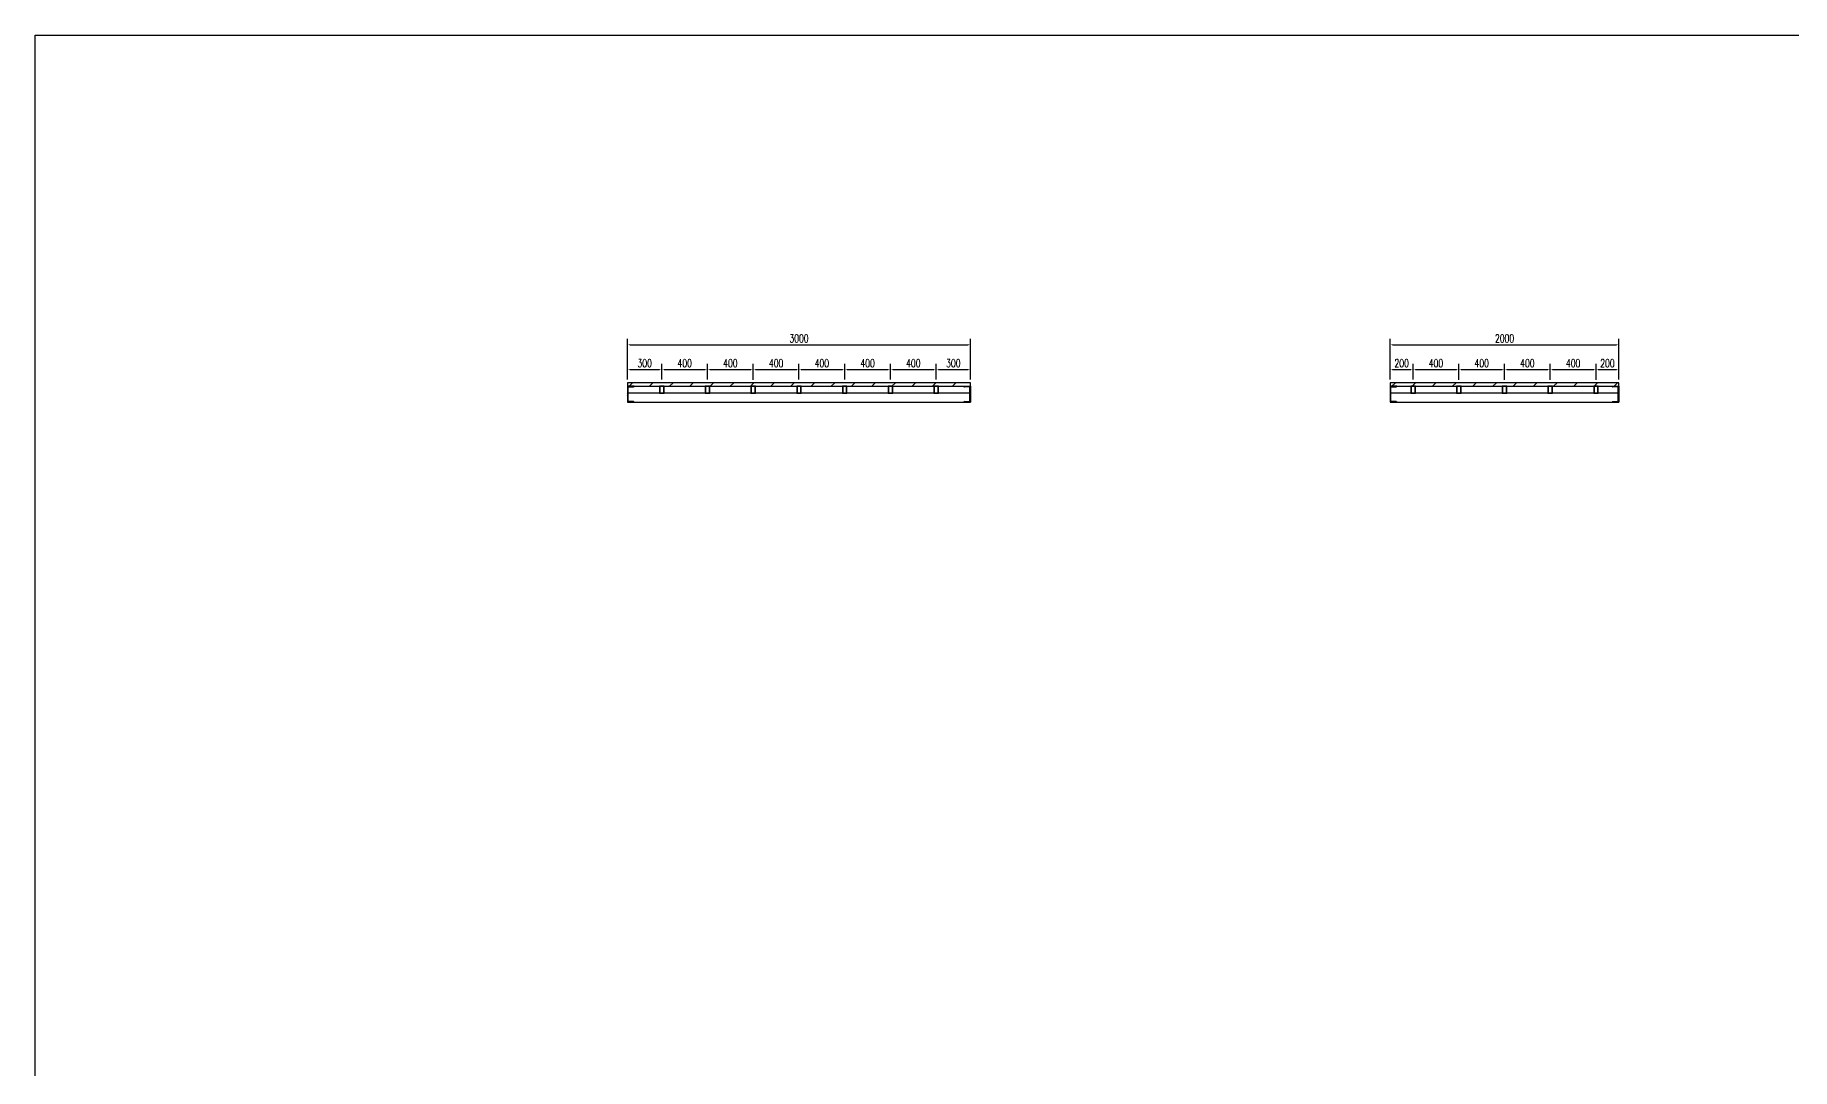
# Model space of a CAD drawing. Header units: millimetres. Extents: x -1690391 to -1305911, y 1095385 to 1536160.
# Drawn here: x -1479634 to -1464267, y 1195568 to 1204608 of the extents above; entities that cross this region are included whole.
import ezdxf

# ---------------------------------------------------------------- set-up
doc = ezdxf.new("R2010")
doc.units = ezdxf.units.MM
doc.header["$LTSCALE"] = 10
doc.layers.get('0').update_dxf_attribs({"linetype": 'CONTINUOUS'})
doc.layers.get('DEFPOINTS').update_dxf_attribs({"linetype": 'CONTINUOUS'})
for name, color, linetype in [('PUB_DIM', 3, 'CONTINUOUS'), ('W-STEEL_FRAME钢架', 3, 'CONTINUOUS'), ('W-STEEL_KEEL钢龙骨', 5, 'CONTINUOUS'), ('W-WOOD_FLOOR木地板', 30, 'CONTINUOUS'), ('钢架', 90, 'CONTINUOUS')]:
    doc.layers.add(name, color=color, linetype=linetype)
doc.styles.add('STANDARD_T3', font='simplex.shx', dxfattribs={"width": 0.7, "bigfont": 'gbcbig.shx'})
doc.dimstyles.new('W&&20', dxfattribs={"dimtxt": 70, "dimasz": 20, "dimexe": 50, "dimexo": 60, "dimgap": 20, "dimtad": 1, "dimdec": 0, "dimzin": 0, "dimdsep": 46, "dimtxsty": 'STANDARD_T3', "dimcen": 0.09, "dimclrd": 1, "dimclre": 1, "dimclrt": 7, "dimazin": 2, "dimtfac": 1, "dimtdec": 0, "dimtix": 1, "dimtmove": 2, "dimatfit": 3, "dimfxl": 100, "dimtolj": 1, "dimtzin": 0, "dimarcsym": 0})

# ---------------------------------------------------------------- blocks, each defined once
blk = doc.blocks.new('14a槽钢')
at = {"layer": '钢架'}
h = blk.add_hatch(dxfattribs=at)
h.set_pattern_fill('STEEL', color=4, scale=10)
h.set_pattern_definition([(50.389312, (-1352470.2, 1293523.579), (-9.2899201, 11.2253202), []), (50.389312, (-1352470.2, 1293531.516), (-9.2899201, 11.2253202), [])])
edge = h.paths.add_edge_path()
edge.add_ellipse((-1332250, 1115678), major_axis=(-3.26, 5.03), ratio=0.900468, start_angle=55.3931, end_angle=130.6069)
edge.add_line((-1332252, 1115673), (-1332208, 1115673))
edge.add_ellipse((-1332208, 1115667), major_axis=(0, 6), ratio=0.827586, start_angle=270, end_angle=360, ccw=False)
edge.add_line((-1332203, 1115667), (-1332203, 1115551))
edge.add_ellipse((-1332208, 1115551), major_axis=(0, 6), ratio=0.827586, start_angle=180, end_angle=270, ccw=False)
edge.add_line((-1332208, 1115545), (-1332251, 1115545))
edge.add_ellipse((-1332250, 1115540), major_axis=(3.82, 3.82), ratio=1, start_angle=49.2445, end_angle=141.5341)
edge.add_line((-1332256, 1115539), (-1332198, 1115539))
edge.add_line((-1332198, 1115539), (-1332198, 1115679))
edge.add_line((-1332198, 1115679), (-1332256, 1115679))
for p, q in [((-1332256, 1115679, 0), (-1332198, 1115679, 0)), ((-1332246, 1115679, 0), (-1332246, 1115679, 0)), ((-1332198, 1115679, 0), (-1332198, 1115539, 0)), ((-1332198, 1115539, 0), (-1332256, 1115539, 0)), ((-1332208, 1115673, 0), (-1332251, 1115673, 0)), ((-1332251, 1115545, 0), (-1332208, 1115545, 0)), ((-1332246, 1115539, 0), (-1332246, 1115539, 0)), ((-1332203, 1115551, 0), (-1332203, 1115667, 0))]:
    blk.add_line(p, q, dxfattribs=at)
for centre, start_param, end_param in [((-1332251, 1115679, 0), 1.570796, 3.141593), ((-1332251, 1115539, 0), 0, 1.570796), ((-1332208, 1115667, 0), 4.712389, 6.283185), ((-1332208, 1115667, 0), 4.712389, 6.283185), ((-1332208, 1115551, 0), 3.141593, 4.712389)]:
    blk.add_ellipse(centre, major_axis=(0, 6), ratio=0.827586, start_param=start_param, end_param=end_param, dxfattribs=at)
blk = doc.blocks.new('*D25')
at = {"color": 1, "lineweight": -2, "transparency": 16777216}
for p, q in [((-1474452, 1201627), (-1474452, 1201951)), ((-1474432, 1201901), (-1471472, 1201901)), ((-1471452, 1201627), (-1471452, 1201951))]:
    blk.add_line(p, q, dxfattribs=at)
at = {"color": 1, "transparency": 16777216}
for points in [[(-1474432, 1201904), (-1474432, 1201898), (-1474452, 1201901)], [(-1471472, 1201904), (-1471472, 1201898), (-1471452, 1201901)]]:
    blk.add_solid(points, dxfattribs=at)
at = {"layer": 'DEFPOINTS', "color": 0, "transparency": 16777216}
for p in [(-1471452, 1201901), (-1474452, 1201567), (-1471452, 1201567)]:
    blk.add_point(p, dxfattribs=at)
at = {"color": 7, "transparency": 16777216, "insert": (-1472952, 1201956), "char_height": 70, "attachment_point": 5, "style": 'STANDARD_T3'}
blk.add_mtext('\\A1;3000', dxfattribs=at)
blk = doc.blocks.new('ganglonggu')
at = {"layer": 'W-STEEL_KEEL钢龙骨'}
for points in [[(-1338169, 1115605), (-1338129, 1115605), (-1338129, 1115665), (-1338169, 1115665)], [(-1338166, 1115608), (-1338132, 1115608), (-1338132, 1115662), (-1338166, 1115662)]]:
    blk.add_lwpolyline(points, close=True, dxfattribs=at)
blk = doc.blocks.new('*U24')
blk.add_blockref('ganglonggu', (1338149, -1115635))
blk = doc.blocks.new('*U23')
at = {"layer": 'W-STEEL_KEEL钢龙骨', "color": 0, "linetype": 'ByBlock', "lineweight": -2}
for p in [(0, 0), (400, 0), (800, 0), (1200, 0), (1600, 0), (2000, 0)]:
    blk.add_blockref('*U24', p, dxfattribs=at)
at = {"layer": 'W-STEEL_KEEL钢龙骨', "color": 0, "linetype": 'ByBlock', "lineweight": -2, "transparency": 16777216}
blk.add_blockref('*U24', (2400, 0), dxfattribs=at)
blk = doc.blocks.new('*D26')
at = {"layer": 'DEFPOINTS', "color": 0, "transparency": 16777216}
for p in [(-1474152, 1201684), (-1474452, 1201537), (-1474152, 1201537)]:
    blk.add_point(p, dxfattribs=at)
at = {"layer": 'PUB_DIM', "color": 1, "lineweight": -2, "transparency": 16777216}
for p, q in [((-1474452, 1201597), (-1474452, 1201734)), ((-1474152, 1201597), (-1474152, 1201734)), ((-1474432, 1201684), (-1474172, 1201684))]:
    blk.add_line(p, q, dxfattribs=at)
at = {"layer": 'PUB_DIM', "color": 1, "transparency": 16777216}
for points in [[(-1474432, 1201687), (-1474432, 1201680), (-1474452, 1201684)], [(-1474172, 1201687), (-1474172, 1201680), (-1474152, 1201684)]]:
    blk.add_solid(points, dxfattribs=at)
at = {"layer": 'PUB_DIM', "color": 7, "transparency": 16777216, "insert": (-1474302, 1201739), "char_height": 70, "attachment_point": 5, "style": 'STANDARD_T3'}
blk.add_mtext('\\A1;300', dxfattribs=at)
blk = doc.blocks.new('*D27')
at = {"layer": 'DEFPOINTS', "color": 0, "transparency": 16777216}
for p in [(-1473752, 1201684), (-1474152, 1201537), (-1473752, 1201537)]:
    blk.add_point(p, dxfattribs=at)
at = {"layer": 'PUB_DIM', "color": 1, "lineweight": -2, "transparency": 16777216}
for p, q in [((-1474152, 1201597), (-1474152, 1201734)), ((-1473752, 1201597), (-1473752, 1201734)), ((-1474132, 1201684), (-1473772, 1201684))]:
    blk.add_line(p, q, dxfattribs=at)
at = {"layer": 'PUB_DIM', "color": 1, "transparency": 16777216}
for points in [[(-1474132, 1201687), (-1474132, 1201680), (-1474152, 1201684)], [(-1473772, 1201687), (-1473772, 1201680), (-1473752, 1201684)]]:
    blk.add_solid(points, dxfattribs=at)
at = {"layer": 'PUB_DIM', "color": 7, "transparency": 16777216, "insert": (-1473952, 1201739), "char_height": 70, "attachment_point": 5, "style": 'STANDARD_T3'}
blk.add_mtext('\\A1;400', dxfattribs=at)
blk = doc.blocks.new('*D28')
at = {"layer": 'DEFPOINTS', "color": 0, "transparency": 16777216}
for p in [(-1473352, 1201684), (-1473752, 1201537), (-1473352, 1201534)]:
    blk.add_point(p, dxfattribs=at)
at = {"layer": 'PUB_DIM', "color": 1, "lineweight": -2, "transparency": 16777216}
for p, q in [((-1473752, 1201597), (-1473752, 1201734)), ((-1473352, 1201594), (-1473352, 1201734)), ((-1473732, 1201684), (-1473372, 1201684))]:
    blk.add_line(p, q, dxfattribs=at)
at = {"layer": 'PUB_DIM', "color": 1, "transparency": 16777216}
for points in [[(-1473732, 1201687), (-1473732, 1201680), (-1473752, 1201684)], [(-1473372, 1201687), (-1473372, 1201680), (-1473352, 1201684)]]:
    blk.add_solid(points, dxfattribs=at)
at = {"layer": 'PUB_DIM', "color": 7, "transparency": 16777216, "insert": (-1473552, 1201739), "char_height": 70, "attachment_point": 5, "style": 'STANDARD_T3'}
blk.add_mtext('\\A1;400', dxfattribs=at)
blk = doc.blocks.new('*D29')
at = {"layer": 'DEFPOINTS', "color": 0, "transparency": 16777216}
for p in [(-1472952, 1201684), (-1473352, 1201534), (-1472952, 1201537)]:
    blk.add_point(p, dxfattribs=at)
at = {"layer": 'PUB_DIM', "color": 1, "lineweight": -2, "transparency": 16777216}
for p, q in [((-1473352, 1201594), (-1473352, 1201734)), ((-1472952, 1201597), (-1472952, 1201734)), ((-1473332, 1201684), (-1472972, 1201684))]:
    blk.add_line(p, q, dxfattribs=at)
at = {"layer": 'PUB_DIM', "color": 1, "transparency": 16777216}
for points in [[(-1473332, 1201687), (-1473332, 1201680), (-1473352, 1201684)], [(-1472972, 1201687), (-1472972, 1201680), (-1472952, 1201684)]]:
    blk.add_solid(points, dxfattribs=at)
at = {"layer": 'PUB_DIM', "color": 7, "transparency": 16777216, "insert": (-1473152, 1201739), "char_height": 70, "attachment_point": 5, "style": 'STANDARD_T3'}
blk.add_mtext('\\A1;400', dxfattribs=at)
blk = doc.blocks.new('*D30')
at = {"layer": 'DEFPOINTS', "color": 0, "transparency": 16777216}
for p in [(-1472552, 1201684), (-1472952, 1201537), (-1472552, 1201537)]:
    blk.add_point(p, dxfattribs=at)
at = {"layer": 'PUB_DIM', "color": 1, "lineweight": -2, "transparency": 16777216}
for p, q in [((-1472952, 1201597), (-1472952, 1201734)), ((-1472552, 1201597), (-1472552, 1201734)), ((-1472932, 1201684), (-1472572, 1201684))]:
    blk.add_line(p, q, dxfattribs=at)
at = {"layer": 'PUB_DIM', "color": 1, "transparency": 16777216}
for points in [[(-1472932, 1201687), (-1472932, 1201680), (-1472952, 1201684)], [(-1472572, 1201687), (-1472572, 1201680), (-1472552, 1201684)]]:
    blk.add_solid(points, dxfattribs=at)
at = {"layer": 'PUB_DIM', "color": 7, "transparency": 16777216, "insert": (-1472752, 1201739), "char_height": 70, "attachment_point": 5, "style": 'STANDARD_T3'}
blk.add_mtext('\\A1;400', dxfattribs=at)
blk = doc.blocks.new('*D31')
at = {"layer": 'DEFPOINTS', "color": 0, "transparency": 16777216}
for p in [(-1472152, 1201684), (-1472552, 1201537), (-1472152, 1201537)]:
    blk.add_point(p, dxfattribs=at)
at = {"layer": 'PUB_DIM', "color": 1, "lineweight": -2, "transparency": 16777216}
for p, q in [((-1472552, 1201597), (-1472552, 1201734)), ((-1472152, 1201597), (-1472152, 1201734)), ((-1472532, 1201684), (-1472172, 1201684))]:
    blk.add_line(p, q, dxfattribs=at)
at = {"layer": 'PUB_DIM', "color": 1, "transparency": 16777216}
for points in [[(-1472532, 1201687), (-1472532, 1201680), (-1472552, 1201684)], [(-1472172, 1201687), (-1472172, 1201680), (-1472152, 1201684)]]:
    blk.add_solid(points, dxfattribs=at)
at = {"layer": 'PUB_DIM', "color": 7, "transparency": 16777216, "insert": (-1472352, 1201739), "char_height": 70, "attachment_point": 5, "style": 'STANDARD_T3'}
blk.add_mtext('\\A1;400', dxfattribs=at)
blk = doc.blocks.new('*D32')
at = {"layer": 'DEFPOINTS', "color": 0, "transparency": 16777216}
for p in [(-1471752, 1201684), (-1472152, 1201537), (-1471752, 1201537)]:
    blk.add_point(p, dxfattribs=at)
at = {"layer": 'PUB_DIM', "color": 1, "lineweight": -2, "transparency": 16777216}
for p, q in [((-1472152, 1201597), (-1472152, 1201734)), ((-1471752, 1201597), (-1471752, 1201734)), ((-1472132, 1201684), (-1471772, 1201684))]:
    blk.add_line(p, q, dxfattribs=at)
at = {"layer": 'PUB_DIM', "color": 1, "transparency": 16777216}
for points in [[(-1472132, 1201687), (-1472132, 1201680), (-1472152, 1201684)], [(-1471772, 1201687), (-1471772, 1201680), (-1471752, 1201684)]]:
    blk.add_solid(points, dxfattribs=at)
at = {"layer": 'PUB_DIM', "color": 7, "transparency": 16777216, "insert": (-1471952, 1201739), "char_height": 70, "attachment_point": 5, "style": 'STANDARD_T3'}
blk.add_mtext('\\A1;400', dxfattribs=at)
blk = doc.blocks.new('*D33')
at = {"layer": 'DEFPOINTS', "color": 0, "transparency": 16777216}
for p in [(-1471452, 1201684), (-1471752, 1201537), (-1471452, 1201537)]:
    blk.add_point(p, dxfattribs=at)
at = {"layer": 'PUB_DIM', "color": 1, "lineweight": -2, "transparency": 16777216}
for p, q in [((-1471752, 1201597), (-1471752, 1201734)), ((-1471452, 1201597), (-1471452, 1201734)), ((-1471732, 1201684), (-1471472, 1201684))]:
    blk.add_line(p, q, dxfattribs=at)
at = {"layer": 'PUB_DIM', "color": 1, "transparency": 16777216}
for points in [[(-1471732, 1201687), (-1471732, 1201680), (-1471752, 1201684)], [(-1471472, 1201687), (-1471472, 1201680), (-1471452, 1201684)]]:
    blk.add_solid(points, dxfattribs=at)
at = {"layer": 'PUB_DIM', "color": 7, "transparency": 16777216, "insert": (-1471602, 1201739), "char_height": 70, "attachment_point": 5, "style": 'STANDARD_T3'}
blk.add_mtext('\\A1;300', dxfattribs=at)
blk = doc.blocks.new('*D83')
at = {"color": 1, "lineweight": -2, "transparency": 16777216}
for p, q in [((-1467780, 1201627), (-1467780, 1201951)), ((-1467760, 1201901), (-1465800, 1201901)), ((-1465780, 1201627), (-1465780, 1201951))]:
    blk.add_line(p, q, dxfattribs=at)
at = {"color": 1, "transparency": 16777216}
for points in [[(-1467760, 1201904), (-1467760, 1201898), (-1467780, 1201901)], [(-1465800, 1201904), (-1465800, 1201898), (-1465780, 1201901)]]:
    blk.add_solid(points, dxfattribs=at)
at = {"layer": 'DEFPOINTS', "color": 0, "transparency": 16777216}
for p in [(-1465780, 1201901), (-1467780, 1201567), (-1465780, 1201567)]:
    blk.add_point(p, dxfattribs=at)
at = {"color": 7, "transparency": 16777216, "insert": (-1466780, 1201956), "char_height": 70, "attachment_point": 5, "style": 'STANDARD_T3'}
blk.add_mtext('\\A1;2000', dxfattribs=at)
blk = doc.blocks.new('*U82')
blk.add_blockref('ganglonggu', (1338149, -1115635))
blk = doc.blocks.new('*U81')
at = {"layer": 'W-STEEL_KEEL钢龙骨', "color": 0, "linetype": 'ByBlock', "lineweight": -2}
for p in [(0, 0), (400, 0), (800, 0), (1200, 0)]:
    blk.add_blockref('*U82', p, dxfattribs=at)
at = {"layer": 'W-STEEL_KEEL钢龙骨', "color": 0, "linetype": 'ByBlock', "lineweight": -2, "transparency": 16777216}
blk.add_blockref('*U82', (1600, 0), dxfattribs=at)
blk = doc.blocks.new('*D84')
at = {"layer": 'DEFPOINTS', "color": 0, "transparency": 16777216}
for p in [(-1467580, 1201684), (-1467780, 1201537), (-1467580, 1201537)]:
    blk.add_point(p, dxfattribs=at)
at = {"layer": 'PUB_DIM', "color": 1, "lineweight": -2, "transparency": 16777216}
for p, q in [((-1467780, 1201597), (-1467780, 1201734)), ((-1467580, 1201597), (-1467580, 1201734)), ((-1467760, 1201684), (-1467600, 1201684))]:
    blk.add_line(p, q, dxfattribs=at)
at = {"layer": 'PUB_DIM', "color": 1, "transparency": 16777216}
for points in [[(-1467760, 1201687), (-1467760, 1201680), (-1467780, 1201684)], [(-1467600, 1201687), (-1467600, 1201680), (-1467580, 1201684)]]:
    blk.add_solid(points, dxfattribs=at)
at = {"layer": 'PUB_DIM', "color": 7, "transparency": 16777216, "insert": (-1467680, 1201739), "char_height": 70, "attachment_point": 5, "style": 'STANDARD_T3'}
blk.add_mtext('\\A1;200', dxfattribs=at)
blk = doc.blocks.new('*D85')
at = {"layer": 'DEFPOINTS', "color": 0, "transparency": 16777216}
for p in [(-1467180, 1201684), (-1467580, 1201537), (-1467180, 1201534)]:
    blk.add_point(p, dxfattribs=at)
at = {"layer": 'PUB_DIM', "color": 1, "lineweight": -2, "transparency": 16777216}
for p, q in [((-1467580, 1201597), (-1467580, 1201734)), ((-1467180, 1201594), (-1467180, 1201734)), ((-1467560, 1201684), (-1467200, 1201684))]:
    blk.add_line(p, q, dxfattribs=at)
at = {"layer": 'PUB_DIM', "color": 1, "transparency": 16777216}
for points in [[(-1467560, 1201687), (-1467560, 1201680), (-1467580, 1201684)], [(-1467200, 1201687), (-1467200, 1201680), (-1467180, 1201684)]]:
    blk.add_solid(points, dxfattribs=at)
at = {"layer": 'PUB_DIM', "color": 7, "transparency": 16777216, "insert": (-1467380, 1201739), "char_height": 70, "attachment_point": 5, "style": 'STANDARD_T3'}
blk.add_mtext('\\A1;400', dxfattribs=at)
blk = doc.blocks.new('*D86')
at = {"layer": 'DEFPOINTS', "color": 0, "transparency": 16777216}
for p in [(-1466780, 1201684), (-1467180, 1201534), (-1466780, 1201534)]:
    blk.add_point(p, dxfattribs=at)
at = {"layer": 'PUB_DIM', "color": 1, "lineweight": -2, "transparency": 16777216}
for p, q in [((-1467180, 1201594), (-1467180, 1201734)), ((-1466780, 1201594), (-1466780, 1201734)), ((-1467160, 1201684), (-1466800, 1201684))]:
    blk.add_line(p, q, dxfattribs=at)
at = {"layer": 'PUB_DIM', "color": 1, "transparency": 16777216}
for points in [[(-1467160, 1201687), (-1467160, 1201680), (-1467180, 1201684)], [(-1466800, 1201687), (-1466800, 1201680), (-1466780, 1201684)]]:
    blk.add_solid(points, dxfattribs=at)
at = {"layer": 'PUB_DIM', "color": 7, "transparency": 16777216, "insert": (-1466980, 1201739), "char_height": 70, "attachment_point": 5, "style": 'STANDARD_T3'}
blk.add_mtext('\\A1;400', dxfattribs=at)
blk = doc.blocks.new('*D87')
at = {"layer": 'DEFPOINTS', "color": 0, "transparency": 16777216}
for p in [(-1466380, 1201684), (-1466780, 1201534), (-1466380, 1201534)]:
    blk.add_point(p, dxfattribs=at)
at = {"layer": 'PUB_DIM', "color": 1, "lineweight": -2, "transparency": 16777216}
for p, q in [((-1466780, 1201594), (-1466780, 1201734)), ((-1466380, 1201594), (-1466380, 1201734)), ((-1466760, 1201684), (-1466400, 1201684))]:
    blk.add_line(p, q, dxfattribs=at)
at = {"layer": 'PUB_DIM', "color": 1, "transparency": 16777216}
for points in [[(-1466760, 1201687), (-1466760, 1201680), (-1466780, 1201684)], [(-1466400, 1201687), (-1466400, 1201680), (-1466380, 1201684)]]:
    blk.add_solid(points, dxfattribs=at)
at = {"layer": 'PUB_DIM', "color": 7, "transparency": 16777216, "insert": (-1466580, 1201739), "char_height": 70, "attachment_point": 5, "style": 'STANDARD_T3'}
blk.add_mtext('\\A1;400', dxfattribs=at)
blk = doc.blocks.new('*D88')
at = {"layer": 'DEFPOINTS', "color": 0, "transparency": 16777216}
for p in [(-1465980, 1201684), (-1466380, 1201534), (-1465980, 1201534)]:
    blk.add_point(p, dxfattribs=at)
at = {"layer": 'PUB_DIM', "color": 1, "lineweight": -2, "transparency": 16777216}
for p, q in [((-1466380, 1201594), (-1466380, 1201734)), ((-1465980, 1201594), (-1465980, 1201734)), ((-1466360, 1201684), (-1466000, 1201684))]:
    blk.add_line(p, q, dxfattribs=at)
at = {"layer": 'PUB_DIM', "color": 1, "transparency": 16777216}
for points in [[(-1466360, 1201687), (-1466360, 1201680), (-1466380, 1201684)], [(-1466000, 1201687), (-1466000, 1201680), (-1465980, 1201684)]]:
    blk.add_solid(points, dxfattribs=at)
at = {"layer": 'PUB_DIM', "color": 7, "transparency": 16777216, "insert": (-1466180, 1201739), "char_height": 70, "attachment_point": 5, "style": 'STANDARD_T3'}
blk.add_mtext('\\A1;400', dxfattribs=at)
blk = doc.blocks.new('*D89')
at = {"layer": 'DEFPOINTS', "color": 0, "transparency": 16777216}
for p in [(-1465780, 1201684), (-1465980, 1201534), (-1465780, 1201537)]:
    blk.add_point(p, dxfattribs=at)
at = {"layer": 'PUB_DIM', "color": 1, "lineweight": -2, "transparency": 16777216}
for p, q in [((-1465980, 1201594), (-1465980, 1201734)), ((-1465780, 1201597), (-1465780, 1201734)), ((-1465960, 1201684), (-1465800, 1201684))]:
    blk.add_line(p, q, dxfattribs=at)
at = {"layer": 'PUB_DIM', "color": 1, "transparency": 16777216}
for points in [[(-1465960, 1201687), (-1465960, 1201680), (-1465980, 1201684)], [(-1465800, 1201687), (-1465800, 1201680), (-1465780, 1201684)]]:
    blk.add_solid(points, dxfattribs=at)
at = {"layer": 'PUB_DIM', "color": 7, "transparency": 16777216, "insert": (-1465880, 1201739), "char_height": 70, "attachment_point": 5, "style": 'STANDARD_T3'}
blk.add_mtext('\\A1;200', dxfattribs=at)

msp = doc.modelspace()

# ---------------------------------------------------------------- hatches: boundary and pattern name
at = {"layer": 'W-WOOD_FLOOR木地板'}
h = msp.add_hatch(dxfattribs=at)
h.set_pattern_fill('木板', color=256, scale=100)
h.set_pattern_definition([(0, (71904.18, 66706.44), (0, 125), []), (45, (71904.18, 66706.44), (-88.388348, 88.388348), [])])
h.paths.add_polyline_path([(-1471452.3, 1201567.3), (-1474452.3, 1201567.3), (-1474452.3, 1201537.3), (-1471452.3, 1201537.3)])
h = msp.add_hatch(dxfattribs=at)
h.set_pattern_fill('木板', color=256, scale=100)
h.set_pattern_definition([(0, (78576.26, 66706.44), (0, 125), []), (45, (78576.26, 66706.44), (-88.388348, 88.388348), [])])
h.paths.add_polyline_path([(-1465780.2, 1201567.3), (-1467780.2, 1201567.3), (-1467780.2, 1201537.3), (-1465780.2, 1201537.3)])

# ---------------------------------------------------------------- linework, layer by layer
at = {"layer": 'PUB_DIM'}
msp.add_lwpolyline([(-1479634.1, 1204607.7), (-1445133, 1204607.7), (-1445133, 1183094.1), (-1479634.1, 1183094.1)], close=True, dxfattribs=at)
at = {"layer": 'W-STEEL_FRAME钢架'}
for points in [[(-1474452.3, 1201397.3), (-1471452.3, 1201397.3), (-1471452.3, 1201477.3), (-1474452.3, 1201477.3)], [(-1467780.2, 1201397.3), (-1465780.2, 1201397.3), (-1465780.2, 1201477.3), (-1467780.2, 1201477.3)]]:
    msp.add_lwpolyline(points, close=True, dxfattribs=at)
at = {"layer": 'W-WOOD_FLOOR木地板'}
for points in [[(-1474452.3, 1201537.3), (-1471452.3, 1201537.3), (-1471452.3, 1201567.3), (-1474452.3, 1201567.3)], [(-1467780.2, 1201537.3), (-1465780.2, 1201537.3), (-1465780.2, 1201567.3), (-1467780.2, 1201567.3)]]:
    msp.add_lwpolyline(points, close=True, dxfattribs=at)

# ---------------------------------------------------------------- block references
at = {"layer": 'W-STEEL_FRAME钢架', "xscale": -1}
for p in [(-2806650.1, 85858.4, 0), (-2799978, 85858.4, 0)]:
    msp.add_blockref('14a槽钢', p, dxfattribs=at)
at = {"layer": 'W-STEEL_FRAME钢架'}
for p in [(-139254.5, 85858.4, 0), (-133582.5, 85858.4, 0)]:
    msp.add_blockref('14a槽钢', p, dxfattribs=at)
at = {"layer": 'W-STEEL_KEEL钢龙骨'}
for name, p in [('*U23', (-1474152.3, 1201507.3)), ('*U81', (-1467580.2, 1201507.3))]:
    msp.add_blockref(name, p, dxfattribs=at)

# ---------------------------------------------------------------- dimensions: what is measured, and where the dimension line sits
for base, p1, p2, picture, middle in [((-1471452.5, 1201901), (-1474452.3, 1201567.3), (-1471452.5, 1201567.3), '*D25', (-1472952.4, 1201956)), ((-1465780.4, 1201901), (-1467780.2, 1201567.3), (-1465780.4, 1201567.3), '*D83', (-1466780.3, 1201956))]:
    dim = msp.add_linear_dim(base=base, p1=p1, p2=p2, dimstyle='W&&20')
    dim.commit()
    dim.dimension.update_dxf_attribs({"geometry": picture, "text_midpoint": middle})
at = {"layer": 'PUB_DIM'}
for base, p1, p2, picture, middle in [((-1474152.3, 1201683.6), (-1474452.3, 1201537.3), (-1474152.3, 1201537.3), '*D26', (-1474302.3, 1201738.6)), ((-1473752.3, 1201683.6), (-1474152.3, 1201537.3), (-1473752.3, 1201537.3), '*D27', (-1473952.3, 1201738.6)), ((-1473352.3, 1201683.6), (-1473752.3, 1201537.3), (-1473352.3, 1201534.3), '*D28', (-1473552.3, 1201738.6)), ((-1472952.3, 1201683.6), (-1473352.3, 1201534.3), (-1472952.3, 1201537.3), '*D29', (-1473152.3, 1201738.6)), ((-1472552.3, 1201683.6), (-1472952.3, 1201537.3), (-1472552.3, 1201537.3), '*D30', (-1472752.3, 1201738.6)), ((-1472152.3, 1201683.6), (-1472552.3, 1201537.3), (-1472152.3, 1201537.3), '*D31', (-1472352.3, 1201738.6)), ((-1471752.3, 1201683.6), (-1472152.3, 1201537.3), (-1471752.3, 1201537.3), '*D32', (-1471952.3, 1201738.6)), ((-1471452.3, 1201683.6), (-1471752.3, 1201537.3), (-1471452.3, 1201537.3), '*D33', (-1471602.3, 1201738.6)), ((-1467580.2, 1201683.6), (-1467780.2, 1201537.3), (-1467580.2, 1201537.3), '*D84', (-1467680.2, 1201738.6)), ((-1467180.2, 1201683.6), (-1467580.2, 1201537.3), (-1467180.2, 1201534.3), '*D85', (-1467380.2, 1201738.6)), ((-1466780.2, 1201683.6), (-1467180.2, 1201534.3), (-1466780.2, 1201534.3), '*D86', (-1466980.2, 1201738.6)), ((-1466380.2, 1201683.6), (-1466780.2, 1201534.3), (-1466380.2, 1201534.3), '*D87', (-1466580.2, 1201738.6)), ((-1465980.2, 1201683.6), (-1466380.2, 1201534.3), (-1465980.2, 1201534.3), '*D88', (-1466180.2, 1201738.6)), ((-1465780.2, 1201683.6), (-1465980.2, 1201534.3), (-1465780.2, 1201537.3), '*D89', (-1465880.2, 1201738.6))]:
    dim = msp.add_linear_dim(base=base, p1=p1, p2=p2, dimstyle='W&&20', dxfattribs=at)
    dim.commit()
    dim.dimension.update_dxf_attribs({"geometry": picture, "text_midpoint": middle})

doc.saveas('drawing.dxf')
